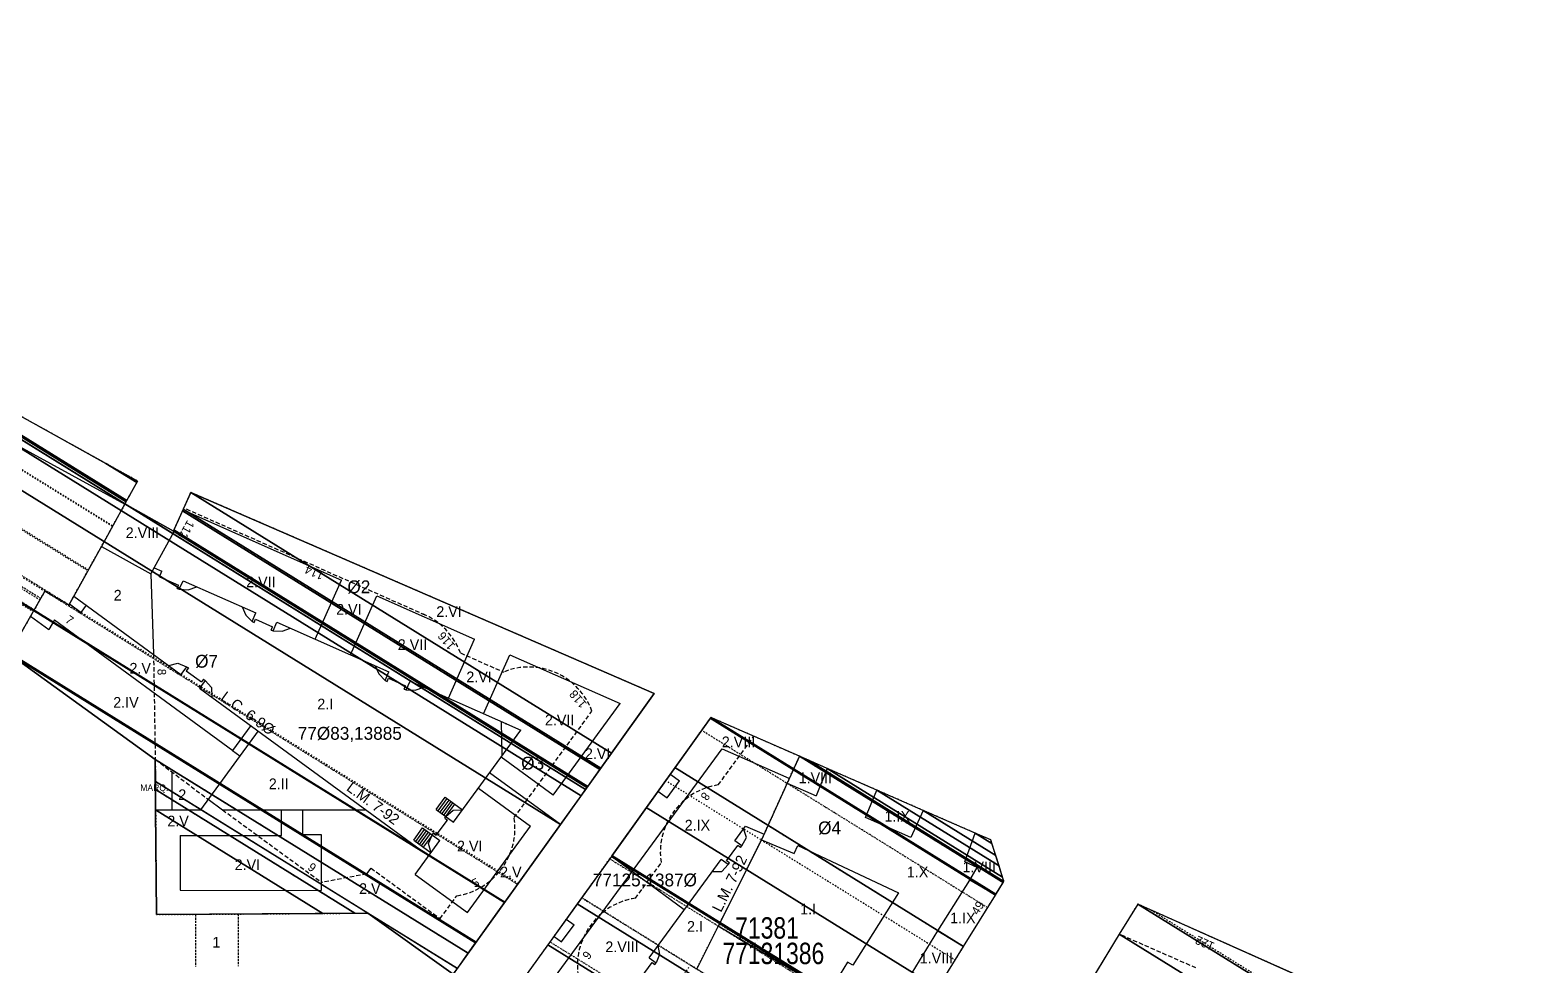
# Model space of a CAD drawing. Extents: x 676646 to 677304, y 613389 to 613969.
# Drawn here: x 677050.8 to 677224.8, y 613859.4 to 613968.6 of the extents above; entities that cross this region are included whole.
import ezdxf
from ezdxf.enums import TextEntityAlignment as Align

# ---------------------------------------------------------------- set-up
doc = ezdxf.new("R2010")
doc.units = 0
doc.header["$MEASUREMENT"] = 0
for name, pattern in [('DASHED', [0.75, 0.5, -0.25]), ('DOT', [0.25, 0, -0.25]), ('HIDDEN', [0.375, 0.25, -0.125])]:
    doc.linetypes.add(name, pattern=pattern)
doc.layers.get('0').update_dxf_attribs({"linetype": 'CONTINUOUS'})
for name, color, linetype in [('10', 7, 'CONTINUOUS'), ('11', 7, 'CONTINUOUS'), ('12', 7, 'CONTINUOUS'), ('13', 7, 'CONTINUOUS'), ('22', 7, 'CONTINUOUS'), ('25', 7, 'CONTINUOUS'), ('26', 7, 'CONTINUOUS'), ('27', 7, 'CONTINUOUS'), ('28', 7, 'CONTINUOUS'), ('31', 7, 'CONTINUOUS'), ('62', 7, 'CONTINUOUS'), ('8', 7, 'CONTINUOUS'), ('9', 7, 'CONTINUOUS'), ('CONSTRUCTION_CLASS', 7, 'CONTINUOUS')]:
    doc.layers.add(name, color=color, linetype=linetype)
doc.styles.get("Standard").update_dxf_attribs({"font": 'txt', "height": 0.2})

msp = doc.modelspace()

# ---------------------------------------------------------------- linework, layer by layer
at = {"color": 55, "linetype": 'DOT'}
msp.add_line((677061.87, 613913.24), (677063.35, 613915.91), dxfattribs=at)
at = {"layer": '10', "color": 215, "linetype": 'CONTINUOUS'}
for p, q in [((677016.12, 613942.11), (677059.64, 613917.97)), ((677059.64, 613917.97), (677063.35, 613915.91)), ((677063.35, 613915.91), (677061.87, 613913.24)), ((677067.52, 613910.05), (677069.55, 613914.58)), ((677069.55, 613914.58), (677123.69, 613891.08)), ((677061.87, 613913.24), (677067.52, 613910.05)), ((677065.41, 613883.4), (677048.36, 613895.72)), ((677123.69, 613891.08), (677112.74, 613875.79)), ((677130.28, 613888.3), (677118.68, 613872.07)), ((677140.64, 613883.76), (677130.28, 613888.3)), ((677065.45, 613877.5), (677065.41, 613883.4)), ((677143.9, 613882.33), (677140.64, 613883.76)), ((677149.7, 613879.8), (677143.9, 613882.33)), ((677155.1, 613877.44), (677149.7, 613879.8)), ((677065.54, 613865.26), (677065.45, 613877.5)), ((677161.18, 613874.78), (677155.1, 613877.44)), ((677112.74, 613875.79), (677100.21, 613858.3)), ((677163.01, 613873.98), (677161.18, 613874.78)), ((677164.53, 613869.14), (677163.01, 613873.98)), ((677118.68, 613872.07), (677107.64, 613856.7)), ((677163.54, 613867.54), (677164.53, 613869.14)), ((677159.81, 613861.52), (677163.54, 613867.54)), ((677090.25, 613865.43), (677065.54, 613865.26)), ((677100.21, 613858.3), (677090.25, 613865.43)), ((677180.16, 613866.49), (677178.01, 613862.97)), ((677208.02, 613854.05), (677180.16, 613866.49)), ((677178.01, 613862.97), (677172.87, 613854.57)), ((677156.81, 613856.68), (677159.81, 613861.52))]:
    msp.add_line(p, q, dxfattribs=at)
at = {"layer": '11', "color": 215, "linetype": 'CONTINUOUS'}
for p, q in [((677061.87, 613913.24), (677059.11, 613908.26)), ((677059.05, 613908.16), (677055.89, 613902.48)), ((677059.11, 613908.26), (677059.05, 613908.16)), ((677052.51, 613903.04), (677050.85, 613900.11)), ((677055.32, 613901.45), (677052.51, 613903.04)), ((677055.89, 613902.48), (677055.38, 613901.56)), ((677055.38, 613901.56), (677055.32, 613901.45)), ((677050.85, 613900.11), (677048.36, 613895.72)), ((677140.64, 613883.76), (677139.21, 613880.6)), ((677139.21, 613880.6), (677136.21, 613873.98)), ((677136.21, 613873.98), (677131.16, 613863.92)), ((677131.16, 613863.92), (677128.66, 613858.92)), ((677144.14, 613856.2), (677131.16, 613863.92))]:
    msp.add_line(p, q, dxfattribs=at)
at = {"layer": '12', "color": 15, "linetype": 'CONTINUOUS'}
for p, q in [((677014.48, 613939.17), (677061.84, 613913.19)), ((677068.81, 613912.46), (677087.16, 613904.33)), ((677064.88, 613905.06), (677067.61, 613910.02)), ((677059.11, 613908.26), (677064.88, 613905.06)), ((677065.27, 613905.77), (677066.19, 613905.37)), ((677064.88, 613905.06), (677065.2, 613895.67)), ((677065.9, 613904.72), (677066.19, 613905.37)), ((677065.9, 613904.72), (677068.14, 613903.73)), ((677067.98, 613903.36), (677068.14, 613903.73)), ((677068.2, 613903.26), (677068.65, 613904.27)), ((677068.65, 613904.27), (677077.16, 613900.51)), ((677084.1, 613897.43), (677087.16, 613904.33)), ((677055.89, 613902.48), (677068.41, 613893.32)), ((677067.98, 613903.36), (677068.2, 613903.26)), ((677068.2, 613903.26), (677069.25, 613903.21)), ((677069.25, 613903.21), (677070.25, 613903.57)), ((677088.22, 613895.61), (677091.28, 613902.51)), ((677091.28, 613902.51), (677102.71, 613897.45)), ((677055.38, 613901.56), (677056.75, 613900.55)), ((677056.75, 613900.55), (677057.37, 613901.4)), ((677075.56, 613901.21), (677075.97, 613900.25)), ((677075.97, 613900.25), (677076.71, 613899.49)), ((677076.71, 613899.49), (677077.16, 613900.51)), ((677050.85, 613900.11), (677052.98, 613898.55)), ((677053.62, 613899.69), (677052.98, 613898.55)), ((677053.62, 613899.69), (677074.46, 613884.44)), ((677076.71, 613899.49), (677076.94, 613899.39)), ((677076.94, 613899.39), (677077.1, 613899.76)), ((677077.1, 613899.76), (677079.11, 613898.86)), ((677078.95, 613898.5), (677079.11, 613898.86)), ((677078.95, 613898.5), (677079.18, 613898.4)), ((677079.18, 613898.4), (677079.62, 613899.42)), ((677079.62, 613899.42), (677092.7, 613893.62)), ((677080.23, 613898.36), (677081.22, 613898.71)), ((677079.18, 613898.4), (677080.23, 613898.36)), ((677099.65, 613890.54), (677102.71, 613897.45)), ((677103.76, 613888.72), (677106.82, 613895.62)), ((677106.82, 613895.62), (677119.72, 613889.91)), ((677067, 613894.35), (677068.05, 613894.63)), ((677068.05, 613894.63), (677069.07, 613894.21)), ((677069.07, 613894.21), (677068.41, 613893.32)), ((677069.27, 613894.07), (677069.03, 613893.74)), ((677069.03, 613893.74), (677070.81, 613892.44)), ((677069.07, 613894.21), (677069.27, 613894.07)), ((677091.1, 613894.33), (677091.51, 613893.37)), ((677091.51, 613893.37), (677092.25, 613892.61)), ((677092.25, 613892.61), (677092.7, 613893.62)), ((677071.24, 613892.62), (677070.59, 613891.72)), ((677070.59, 613891.72), (677097.36, 613872.13)), ((677071.04, 613892.77), (677070.81, 613892.44)), ((677071.04, 613892.77), (677071.24, 613892.62)), ((677071.24, 613892.62), (677071.97, 613891.8)), ((677071.97, 613891.8), (677072, 613890.69)), ((677092.25, 613892.61), (677092.48, 613892.51)), ((677092.48, 613892.51), (677092.64, 613892.87)), ((677092.64, 613892.87), (677094.65, 613891.98)), ((677094.49, 613891.61), (677094.65, 613891.98)), ((677094.49, 613891.61), (677094.72, 613891.51)), ((677094.72, 613891.51), (677095.17, 613892.53)), ((677094.72, 613891.51), (677095.76, 613891.5)), ((677095.17, 613892.53), (677108.09, 613886.8)), ((677095.76, 613891.5), (677096.77, 613891.82)), ((677111.89, 613879.2), (677119.72, 613889.91)), ((677077.43, 613886.72), (677070.68, 613877.5)), ((677076.58, 613887.34), (677074.44, 613884.42)), ((677100.25, 613876.08), (677108.09, 613886.8)), ((677105.81, 613887.82), (677105.88, 613883.78)), ((677111.63, 613857.34), (677131.61, 613884.64)), ((677131.61, 613884.64), (677139.41, 613881.19)), ((677074.44, 613884.42), (677075.29, 613883.8)), ((677111.89, 613879.2), (677105.79, 613883.66)), ((677067.33, 613881.94), (677067.33, 613877.5)), ((677112.74, 613875.79), (677104.46, 613881.84)), ((677125.61, 613881.64), (677126.64, 613880.9)), ((677143.9, 613882.33), (677142.61, 613879.15)), ((677103.15, 613880.04), (677109.24, 613875.58)), ((677124.11, 613879.69), (677125.18, 613878.91)), ((677125.18, 613878.91), (677126.64, 613880.9)), ((677139.21, 613880.6), (677142.61, 613879.15)), ((677148.36, 613876.61), (677149.7, 613879.8)), ((677071.58, 613878.73), (677073.26, 613877.5)), ((677098.23, 613877.56), (677099.27, 613878.97)), ((677098.23, 613877.56), (677100.25, 613876.08)), ((677098.46, 613877.4), (677099.49, 613878.81)), ((677098.69, 613877.23), (677099.72, 613878.64)), ((677098.91, 613877.06), (677099.95, 613878.48)), ((677099.14, 613876.9), (677100.17, 613878.31)), ((677099.27, 613878.97), (677101.28, 613877.5)), ((677099.36, 613876.73), (677100.4, 613878.15)), ((677065.45, 613877.5), (677070.68, 613877.5)), ((677073.26, 613877.5), (677090.04, 613877.49)), ((677080.14, 613874.49), (677080.14, 613877.49)), ((677082.64, 613874.61), (677082.64, 613877.49)), ((677098.23, 613874.53), (677099.53, 613876.3)), ((677099.21, 613876.54), (677099.36, 613876.74)), ((677099.21, 613876.54), (677099.53, 613876.3)), ((677099.36, 613876.74), (677100.19, 613877.46)), ((677100.19, 613877.46), (677101.28, 613877.5)), ((677153.65, 613874.27), (677148.36, 613876.61)), ((677155.1, 613877.44), (677153.65, 613874.27)), ((677068.31, 613874.5), (677080.14, 613874.49)), ((677068.31, 613874.5), (677068.31, 613868.1)), ((677082.64, 613874.61), (677084.79, 613874.61)), ((677084.79, 613874.61), (677084.79, 613868.09)), ((677095.61, 613873.97), (677096.64, 613875.38)), ((677095.83, 613873.81), (677096.87, 613875.22)), ((677096.06, 613873.64), (677097.09, 613875.05)), ((677096.28, 613873.47), (677097.32, 613874.89)), ((677096.51, 613873.31), (677097.54, 613874.72)), ((677096.64, 613875.38), (677098.66, 613873.91)), ((677096.74, 613873.14), (677097.77, 613874.56)), ((677097.33, 613873.56), (677097.76, 613874.56)), ((677097.76, 613874.56), (677097.91, 613874.76)), ((677097.91, 613874.76), (677098.23, 613874.53)), ((677101.86, 613865.5), (677109.24, 613875.58)), ((677133.1, 613873.9), (677134.35, 613875.61)), ((677133.92, 613873.3), (677134.46, 613874.26)), ((677134.46, 613874.26), (677134.13, 613875.31)), ((677134.35, 613875.61), (677136.51, 613874.65)), ((677159.96, 613871.41), (677161.18, 613874.78)), ((677095.61, 613873.97), (677097.62, 613872.49)), ((677095.77, 613869.95), (677098.66, 613873.91)), ((677097.62, 613872.49), (677097.33, 613873.56)), ((677132.14, 613871.56), (677133.44, 613873.33)), ((677133.92, 613873.3), (677133.1, 613873.9)), ((677133.77, 613873.1), (677133.44, 613873.33)), ((677133.77, 613873.1), (677133.92, 613873.3)), ((677136.21, 613873.98), (677140.04, 613872.41)), ((677140.04, 613872.41), (677140.47, 613873.34)), ((677140.47, 613873.34), (677152.2, 613867.81)), ((677090.1, 613870.01), (677090.61, 613870.69)), ((677121.11, 613870.3), (677118.68, 613872.07)), ((677123.1, 613860.23), (677131.5, 613871.71)), ((677132.32, 613871.12), (677131.5, 613871.71)), ((677131.57, 613870.31), (677132.32, 613871.12)), ((677132.47, 613871.32), (677132.14, 613871.56)), ((677132.32, 613871.12), (677132.47, 613871.32)), ((677161.39, 613870.77), (677159.96, 613871.41)), ((677160.54, 613869.28), (677161.39, 613870.77)), ((677095.77, 613869.95), (677101.86, 613865.5)), ((677127.2, 613865.83), (677121.11, 613870.3)), ((677130.47, 613870.3), (677131.57, 613870.31)), ((677156.82, 613863.35), (677160.54, 613869.28)), ((677163.54, 613867.54), (677160.54, 613869.28)), ((677068.31, 613868.1), (677084.79, 613868.09)), ((677152.2, 613867.81), (677146.89, 613859.35)), ((677112.86, 613862.08), (677114.32, 613864.06)), ((677113.39, 613864.73), (677114.32, 613864.06)), ((677112.01, 613862.69), (677112.86, 613862.08)), ((677153.83, 613858.46), (677156.82, 613863.35)), ((677156.82, 613863.35), (677159.81, 613861.52)), ((677123.1, 613860.23), (677123.92, 613859.64)), ((677124.3, 613860.61), (677123.92, 613859.64)), ((677124.12, 613861.65), (677124.3, 613860.61)), ((677122.15, 613857.9), (677123.44, 613859.67)), ((677123.44, 613859.67), (677123.77, 613859.44)), ((677123.77, 613859.44), (677123.92, 613859.64)), ((677146.28, 613859.72), (677144.14, 613856.2)), ((677146.89, 613859.35), (677146.28, 613859.72))]:
    msp.add_line(p, q, dxfattribs=at)
at = {"layer": '12', "color": 15, "linetype": 'DASHED'}
for p, q in [((677069.02, 613912.65), (677096.92, 613900.28)), ((677065.2, 613895.67), (677065.41, 613883.4)), ((677101.05, 613895.83), (677106.08, 613893.6)), ((677107.32, 613876.59), (677116.41, 613889.02)), ((677131.17, 613880.41), (677135.34, 613886.11)), ((677065.41, 613883.4), (677071.58, 613878.73)), ((677073.26, 613877.5), (677084.85, 613869.02)), ((677090.61, 613870.69), (677098.68, 613864.79)), ((677121.49, 613867.18), (677124.5, 613871.29)), ((677090.1, 613870.01), (677084.85, 613869.02)), ((677098.68, 613864.79), (677100.64, 613867.47)), ((677186.96, 613859.03), (677178.01, 613862.97))]:
    msp.add_line(p, q, dxfattribs=at)
for centre, radius, start, end in [((677093.56, 613893.02), 8, 20.5165, 67.0628), ((677109.04, 613886.33), 7.85, 20.0611, 112.1512), ((677132.34, 613872.56), 7.94, 98.4196, 189.1834), ((677099.45, 613875.35), 7.97, 278.6331, 8.9627), ((677122.68, 613859.3), 7.97, 98.636, 188.97)]:
    msp.add_arc(centre, radius, start, end, dxfattribs=at)
at = {"layer": '12', "color": 15, "linetype": 'CONTINUOUS'}
msp.add_point((677106.41, 613887.55), dxfattribs=at)
at = {"layer": '8', "color": 15, "linetype": 'HIDDEN'}
for p, q in [((677070.11, 613865.29), (677070.1, 613859.22)), ((677075.1, 613865.33), (677075.1, 613859.25))]:
    msp.add_line(p, q, dxfattribs=at)

# ---------------------------------------------------------------- texts
at = {"layer": '13', "color": 15, "linetype": 'CONTINUOUS'}
for s, height, p in [('2.VIII', 1.25, (677063.91, 613909.88)), ('2.VII', 1.25, (677077.74, 613904.14)), ('2', 1.25, (677061.02, 613902.58)), ('2.VI', 1.25, (677088.02, 613900.93)), ('2.VI', 1.25, (677099.72, 613900.67)), ('2.VII', 1.25, (677095.45, 613896.81)), ('2.V', 1.25, (677063.65, 613894.05)), ('2.VI', 1.25, (677103.23, 613893.04)), ('2.IV', 1.25, (677061.98, 613890.06)), ('2.I', 1.25, (677085.26, 613889.87)), ('2.VII', 1.25, (677112.64, 613888)), ('2.VI', 1.25, (677117.08, 613884.07)), ('2.VIII', 1.25, (677133.53, 613885.45)), ('2.II', 1.25, (677079.83, 613880.55)), ('1.VIII', 1.25, (677142.51, 613881.24)), ('MARQ.', 0.75, (677065.3, 613879.99)), ('2', 1.25, (677068.56, 613879.27)), ('2.V', 1.25, (677068.07, 613876.2)), ('2.IX', 1.25, (677128.73, 613875.72)), ('1.IX', 1.25, (677152.07, 613876.76)), ('2.VI', 1.25, (677102.14, 613873.27)), ('2.VI', 1.25, (677076.17, 613871.1)), ('2.V', 1.25, (677106.94, 613870.24)), ('1.X', 1.25, (677154.45, 613870.24)), ('1.VIII', 1.25, (677161.65, 613870.83)), ('2.V', 1.25, (677090.47, 613868.31)), ('1.I', 1.25, (677141.67, 613865.91)), ('1.IX', 1.25, (677159.74, 613864.87)), ('2.I', 1.25, (677128.45, 613863.89)), ('2.VIII', 1.25, (677119.93, 613861.51)), ('1.VIII', 1.25, (677156.65, 613860.19))]:
    msp.add_text(s, height=height, dxfattribs=at).set_placement(p, align=Align.MIDDLE)
at = {"layer": '22', "color": 7, "linetype": 'CONTINUOUS'}
for s, rotation, p in [('112', 240.9545, (677069.07, 613910.2)), ('114', 156.0279, (677083.98, 613905.21)), ('7', 324.9271, (677055.4, 613899.68)), ('116', 130.1316, (677099.41, 613897.23)), ('8', 270.3371, (677066.17, 613893.6)), ('118', 130.1316, (677114.78, 613890.43)), ('8', 233.7303, (677129.66, 613879.07)), ('9', 323.0053, (677083.72, 613870.79)), ('5', 26.1543, (677102.83, 613868.97)), ('49', 58.2222, (677161.47, 613866.05)), ('122', 155.9384, (677187.99, 613861.91)), ('6', 233.7303, (677115.85, 613860.52))]:
    msp.add_text(s, height=1, rotation=rotation, dxfattribs=at).set_placement(p, align=Align.MIDDLE)
at = {"layer": '25', "color": 215, "linetype": 'CONTINUOUS', "width": 0.8}
msp.add_text('71381', height=2.5, dxfattribs=at).set_placement((677136.86, 613863.71), align=Align.MIDDLE)
at = {"layer": '26', "color": 215, "linetype": 'CONTINUOUS', "width": 0.8}
msp.add_text('77131386', height=2.5, dxfattribs=at).set_placement((677137.6, 613860.73), align=Align.MIDDLE)
at = {"layer": '26', "color": 215, "linetype": 'CONTINUOUS'}
msp.add_text('O', height=0.1, dxfattribs=at).set_placement((677135.71, 613862.32), align=Align.MIDDLE)
at = {"layer": '27', "color": 215, "linetype": 'CONTINUOUS'}
for s, p in [('%%c2', (677089.19, 613903.56)), ('%%c7', (677071.4, 613894.86)), ('%%c3', (677109.49, 613882.96)), ('%%c4', (677144.17, 613875.4))]:
    msp.add_text(s, height=1.5, dxfattribs=at).set_placement(p, align=Align.MIDDLE)
at = {"layer": '28', "color": 215, "linetype": 'CONTINUOUS'}
for s, p in [('77%%c83,13885', (677088.13, 613886.33)), ('77125,1387%%c', (677122.6, 613869.2))]:
    msp.add_text(s, height=1.5, dxfattribs=at).set_placement(p, align=Align.MIDDLE)
at = {"layer": '31', "color": 15, "linetype": 'CONTINUOUS'}
for s, rotation, p in [('L.C. 6-9%%c', 323.7302, (677076.24, 613888.79)), ('L.M. 7-92', 323.7302, (677090.86, 613878.27)), ('L.M. 7-92', 64.0234, (677132.48, 613868.9))]:
    msp.add_text(s, height=1.25, rotation=rotation, dxfattribs=at).set_placement(p, align=Align.MIDDLE)
at = {"layer": '9', "color": 15, "linetype": 'CONTINUOUS'}
msp.add_text('1', height=1.25, dxfattribs=at).set_placement((677072.54, 613862.04), align=Align.MIDDLE)

# ---------------------------------------------------------------- meshes
at = {"color": 7, "linetype": 'DOT'}
mesh = msp.add_polyface(dxfattribs=at)
corners = [(677029.9, 613865.02), (676969.46, 613905.39), (677031.12, 613867.16), (676971.95, 613909.65), (677033.58, 613871.44), (676974.33, 613908.26), (677033.61, 613871.51), (676976.03, 613910.37), (677034.95, 613873.84), (676979.65, 613908.32), (677035.03, 613873.98), (676992.61, 613930.29), (677047.71, 613896.13), (677048.36, 613895.72), (676992.67, 613930.39), (677047.77, 613896.23), (677048.42, 613895.82), (677007.04, 613928.01), (676995.49, 613935.17), (677051.16, 613900.65), (677011.09, 613925.78), (677007.16, 613928.22), (676995.61, 613935.38), (677051.28, 613900.86), (677011.72, 613926.95), (677007.8, 613929.38), (676996.29, 613936.52), (677051.94, 613902.02), (677011.82, 613927.14), (677007.91, 613929.57), (677052.04, 613902.2), (677012.27, 613927.98), (677052.51, 613903.04), (677012.34, 613928.1), (677055.32, 613901.45), (677014.48, 613932.11), (677057.53, 613905.43), (677010.46, 613934.61), (677014.53, 613932.21), (677057.58, 613905.52), (677010.52, 613934.7), (677014.53, 613932.21), (677060.41, 613910.61), (677013.57, 613939.66), (677060.44, 613910.67), (677014.48, 613939.17), (677061.87, 613913.24), (677015.91, 613941.73), (677062.08, 613913.62), (677016.12, 613942.11), (677063.25, 613915.73), (677059.64, 613917.97), (677063.35, 613915.91)]
mesh.append_faces([[corners[k] for k in face] for face in [(0, 0, 2, 1), (1, 2, 4, 3), (3, 4, 6, 5), (5, 6, 8, 7), (7, 8, 10, 9), (9, 10, 12, 11), (11, 12, 15, 14), (13, 13, 16, 15), (14, 16, 19, 18), (18, 17, 21, 22), (17, 19, 23, 20), (22, 21, 25, 26), (20, 23, 27, 24), (26, 25, 29, 29), (24, 27, 30, 28), (28, 30, 32, 31), (31, 32, 34, 33), (33, 34, 36, 35), (37, 37, 38, 40), (35, 36, 39, 41), (40, 39, 42, 43), (43, 42, 44, 45), (45, 44, 46, 47), (47, 46, 48, 49), (49, 48, 50, 51), (51, 50, 52, 52)]], dxfattribs={"vtx0": -1, "vtx2": -1, "color": 7})
mesh = msp.add_polyface(dxfattribs=at)
corners = [(677065.54, 613865.26), (677084.98, 613865.4), (677065.45, 613877.5), (677100.21, 613858.3), (677088.72, 613865.42), (677065.43, 613879.86), (677100.69, 613858.96), (677090.25, 613865.43), (677065.43, 613880.82), (677101.96, 613860.74), (677065.41, 613883.4), (677048.36, 613895.72), (677102.83, 613861.95), (677048.36, 613895.72), (677052.51, 613903.04), (677107.73, 613868.8), (677055.32, 613901.45), (677107.81, 613868.91), (677059.43, 613908.84), (677112.74, 613875.79), (677061.87, 613913.24), (677115.67, 613879.88), (677067.52, 613910.05), (677115.82, 613880.1), (677069.55, 613914.58), (677118.69, 613884.11), (677123.69, 613891.08)]
mesh.append_faces([[corners[k] for k in face] for face in [(0, 0, 1, 2), (2, 1, 4, 5), (5, 4, 7, 8), (3, 3, 6, 7), (8, 6, 9, 10), (10, 9, 12, 13), (11, 12, 15, 14), (14, 15, 17, 16), (16, 17, 19, 18), (18, 19, 21, 20), (20, 21, 23, 22), (22, 23, 25, 24), (24, 25, 26, 26)]], dxfattribs={"vtx0": -1, "vtx2": -1, "color": 7})
mesh = msp.add_polyface(dxfattribs=at)
corners = [(677118.05, 613845.63), (677105.98, 613854.39), (677118.69, 613846.51), (677107.18, 613856.06), (677119.91, 613848.17), (677107.64, 613856.7), (677120.38, 613848.8), (677111.5, 613862.08), (677124.3, 613854.14), (677115.2, 613867.23), (677127.91, 613859.35), (677115.22, 613867.25), (677128.66, 613858.92), (677118.47, 613871.79), (677131.16, 613863.92), (677118.68, 613872.07), (677131.32, 613864.24), (677125.01, 613880.92), (677136.21, 613873.98), (677129.21, 613886.8), (677139.21, 613880.6), (677130.28, 613888.3), (677139.98, 613882.29), (677130.28, 613888.3), (677140.64, 613883.76)]
mesh.append_faces([[corners[k] for k in face] for face in [(0, 0, 2, 1), (1, 2, 4, 3), (3, 4, 6, 5), (5, 6, 8, 7), (7, 8, 10, 9), (9, 10, 12, 11), (11, 12, 14, 13), (13, 14, 16, 15), (15, 16, 18, 17), (17, 18, 20, 19), (19, 20, 22, 21), (23, 22, 24, 24)]], dxfattribs={"vtx0": -1, "vtx2": -1, "color": 7})
mesh = msp.add_polyface(dxfattribs=at)
corners = [(677136.98, 613831.76), (677135.55, 613832.81), (677137.18, 613831.8), (677130.28, 613836.67), (677137.93, 613831.92), (677126.06, 613839.76), (677138.53, 613832.03), (677120.74, 613843.66), (677139.29, 613832.16), (677118.05, 613845.63), (677139.67, 613832.22), (677118.05, 613845.63), (677141.9, 613832.61), (677118.94, 613846.84), (677142.72, 613833.93), (677119.86, 613848.1), (677142.76, 613834), (677119.91, 613848.17), (677146.44, 613839.94), (677124.06, 613853.81), (677146.65, 613840.28), (677124.3, 613854.14), (677149.52, 613844.92), (677127.4, 613858.63), (677149.99, 613845.66), (677127.91, 613859.35), (677150, 613845.69), (677128.66, 613858.92), (677152.93, 613850.42), (677131.16, 613863.92), (677153.08, 613850.66), (677144.14, 613856.2), (677153.08, 613850.66), (677144.49, 613855.99), (677153.15, 613850.77), (677150.21, 613852.59), (677153.18, 613850.82)]
mesh.append_faces([[corners[k] for k in face] for face in [(0, 0, 2, 1), (1, 2, 4, 3), (3, 4, 6, 5), (5, 6, 8, 7), (7, 8, 10, 9), (11, 10, 12, 13), (13, 12, 14, 15), (15, 14, 16, 17), (17, 16, 18, 19), (19, 18, 20, 21), (21, 20, 22, 23), (23, 22, 24, 25), (25, 24, 26, 27), (27, 26, 28, 29), (29, 28, 30, 31), (31, 30, 32, 33), (33, 32, 34, 35), (35, 34, 36, 36)]], dxfattribs={"vtx0": -1, "vtx2": -1, "color": 7})
at = {"layer": '62', "color": 7, "linetype": 'CONTINUOUS'}
mesh = msp.add_polyface(dxfattribs=at)
corners = [(677029.9, 613865.02), (677030.72, 613866.46), (676989.23, 613892.19), (676939.9, 613922.77), (677031.12, 613867.16), (676969.46, 613905.39), (676940.33, 613923.45), (677065.54, 613865.26), (677039.34, 613881.5), (676949.14, 613937.42), (677084.98, 613865.4), (677065.45, 613877.5), (677044.49, 613890.5), (676954.67, 613946.19), (677100.21, 613858.3), (677088.72, 613865.42), (677065.43, 613879.86), (677045.48, 613892.23), (676955.74, 613947.87), (677100.69, 613858.96), (677090.25, 613865.43), (677065.43, 613880.82), (677045.89, 613892.94), (676956.17, 613948.56), (677101.96, 613860.74), (677065.41, 613883.4), (677046.97, 613894.83), (676957.33, 613950.4), (677102.83, 613861.95), (677048.36, 613895.72), (677047.71, 613896.13), (676958.13, 613951.67), (677102.9, 613862.05), (677047.77, 613896.23), (676958.19, 613951.77), (677106.21, 613866.67), (676961.22, 613956.57), (676962.73, 613955.63), (677106.25, 613866.73), (676961.26, 613956.63), (676962.77, 613955.69), (677112.74, 613875.79), (676968.64, 613965.13), (677115.14, 613879.14), (676970.82, 613968.62), (677061.87, 613913.24), (677115.67, 613879.88), (677001.59, 613950.62), (677062, 613913.47), (677067.52, 613910.05), (677115.82, 613880.1), (677010.52, 613945.39), (677016.12, 613942.11), (677062.08, 613913.62), (677067.59, 613910.2), (677115.92, 613880.23), (677016.12, 613942.11), (677059.64, 613917.97), (677063.25, 613915.73), (677068.59, 613912.43), (677117.33, 613882.2), (677063.35, 613915.91), (677068.67, 613912.61), (677117.45, 613882.37), (677069.55, 613914.58), (677118.69, 613884.11), (677123.69, 613891.08)]
mesh.append_faces([[corners[k] for k in face] for face in [(0, 0, 1, 2), (3, 3, 5, 6), (2, 1, 4, 5), (6, 4, 8, 9), (9, 8, 12, 13), (7, 7, 10, 11), (13, 12, 17, 18), (11, 10, 15, 16), (18, 17, 22, 23), (16, 15, 20, 21), (14, 14, 19, 20), (23, 22, 26, 27), (21, 19, 24, 25), (27, 26, 30, 31), (25, 24, 28, 29), (31, 30, 33, 34), (29, 28, 32, 33), (34, 32, 35, 36), (36, 37, 39, 39), (37, 35, 38, 40), (40, 38, 41, 42), (42, 41, 43, 44), (44, 43, 46, 47), (47, 45, 48, 51), (45, 46, 50, 49), (51, 48, 53, 56), (49, 50, 55, 54), (52, 53, 58, 57), (54, 55, 60, 59), (57, 58, 61, 61), (59, 60, 63, 62), (62, 63, 65, 64), (64, 65, 66, 66)]], dxfattribs={"vtx0": -1, "vtx2": -1, "color": 7})
mesh = msp.add_polyface(dxfattribs=at)
corners = [(677136.98, 613831.76), (677135.55, 613832.81), (677137.18, 613831.8), (677130.28, 613836.67), (677137.93, 613831.92), (677126.06, 613839.76), (677138.53, 613832.03), (677120.74, 613843.66), (677139.29, 613832.16), (677118.05, 613845.63), (677139.67, 613832.22), (677105.98, 613854.39), (677141.28, 613832.5), (677105.98, 613854.39), (677141.9, 613832.61), (677106.22, 613854.73), (677142.72, 613833.93), (677107.13, 613855.99), (677143.17, 613834.67), (677107.64, 613856.7), (677146.44, 613839.94), (677111.26, 613861.74), (677149.52, 613844.92), (677114.69, 613866.51), (677153.12, 613850.72), (677118.68, 613872.07), (677153.18, 613850.82), (677118.75, 613872.17), (677156.81, 613856.68), (677122.76, 613877.78), (677159.81, 613861.52), (677126.09, 613882.43), (677163.54, 613867.54), (677130.21, 613888.2), (677163.6, 613867.65), (677130.28, 613888.3), (677164.44, 613869), (677140.64, 613883.76), (677164.53, 613869.14), (677141.69, 613883.3), (677164.37, 613869.64), (677143.9, 613882.33), (677163.96, 613870.96), (677149.7, 613879.8), (677163.57, 613872.18), (677155.1, 613877.44), (677163.14, 613873.56), (677161.18, 613874.78), (677163.01, 613873.98)]
mesh.append_faces([[corners[k] for k in face] for face in [(0, 0, 2, 1), (1, 2, 4, 3), (3, 4, 6, 5), (5, 6, 8, 7), (7, 8, 10, 9), (9, 10, 12, 11), (13, 12, 14, 15), (15, 14, 16, 17), (17, 16, 18, 19), (19, 18, 20, 21), (21, 20, 22, 23), (23, 22, 24, 25), (25, 24, 26, 27), (27, 26, 28, 29), (29, 28, 30, 31), (31, 30, 32, 33), (33, 32, 34, 35), (35, 34, 36, 37), (37, 36, 38, 39), (39, 38, 40, 41), (41, 40, 42, 43), (43, 42, 44, 45), (45, 44, 46, 47), (47, 46, 48, 48)]], dxfattribs={"vtx0": -1, "vtx2": -1, "color": 7})
mesh = msp.add_polyface(dxfattribs=at)
corners = [(677184.52, 613795.69), (677174.18, 613803.58), (677186.54, 613795.92), (677166.68, 613809.23), (677187.9, 613796.07), (677161.96, 613812.78), (677188.22, 613796.5), (677156.56, 613816.85), (677188.59, 613797), (677154.27, 613818.58), (677188.74, 613797.21), (677153.84, 613823.54), (677191.13, 613800.42), (677153.84, 613823.54), (677195.03, 613805.69), (677157.27, 613829.1), (677195.49, 613806.31), (677157.67, 613829.75), (677200.15, 613812.58), (677161.76, 613836.38), (677201.26, 613814.07), (677162.73, 613837.97), (677201.55, 613814.46), (677162.98, 613838.38), (677205.17, 613819.33), (677166.13, 613843.53), (677207.29, 613822.18), (677167.98, 613846.56), (677207.78, 613822.84), (677168.4, 613847.25), (677211.45, 613827.78), (677171.6, 613852.49), (677212.91, 613829.74), (677172.87, 613854.57), (677213.63, 613830.71), (677173.5, 613855.59), (677218.71, 613837.73), (677178.01, 613862.97), (677221.13, 613841.09), (677180.16, 613866.49), (677223.54, 613844.42), (677208.02, 613854.05), (677224.83, 613846.21)]
mesh.append_faces([[corners[k] for k in face] for face in [(0, 0, 2, 1), (1, 2, 4, 3), (3, 4, 6, 5), (5, 6, 8, 7), (7, 8, 10, 9), (9, 10, 12, 11), (13, 12, 14, 15), (15, 14, 16, 17), (17, 16, 18, 19), (19, 18, 20, 21), (21, 20, 22, 23), (23, 22, 24, 25), (25, 24, 26, 27), (27, 26, 28, 29), (29, 28, 30, 31), (31, 30, 32, 33), (33, 32, 34, 35), (35, 34, 36, 37), (37, 36, 38, 39), (39, 38, 40, 41), (41, 40, 42, 42)]], dxfattribs={"vtx0": -1, "vtx2": -1, "color": 7})
at = {"layer": 'CONSTRUCTION_CLASS', "color": 7, "linetype": 'DOT'}
mesh = msp.add_polyface(dxfattribs=at)
corners = [(677131.16, 613863.92), (677131.16, 613863.92), (677144.14, 613856.2), (677131.29, 613864.17), (677144.49, 613855.99), (677131.29, 613864.18), (677150.21, 613852.59), (677131.35, 613864.29), (677153.18, 613850.82), (677131.38, 613864.35), (677156.81, 613856.68), (677134.47, 613870.52), (677158.84, 613859.95), (677136.21, 613873.98), (677159.81, 613861.52), (677136.98, 613875.68), (677162.63, 613866.08), (677139.21, 613880.6), (677163.54, 613867.54), (677139.92, 613882.18), (677164.44, 613869), (677140.64, 613883.76), (677164.53, 613869.14), (677141.69, 613883.3), (677164.37, 613869.64), (677143.9, 613882.33), (677163.96, 613870.96), (677149.7, 613879.8), (677163.57, 613872.18), (677155.1, 613877.44), (677163.14, 613873.56), (677161.18, 613874.78), (677163.01, 613873.98)]
mesh.append_faces([[corners[k] for k in face] for face in [(0, 1, 2, 3), (3, 2, 4, 5), (5, 4, 6, 7), (7, 6, 8, 9), (9, 8, 10, 11), (11, 10, 12, 13), (13, 12, 14, 15), (15, 14, 16, 17), (17, 16, 18, 19), (19, 18, 20, 21), (21, 20, 22, 23), (23, 22, 24, 25), (25, 24, 26, 27), (27, 26, 28, 29), (29, 28, 30, 31), (31, 30, 32, 32)]], dxfattribs={"vtx0": -1, "vtx2": -1, "color": 7})
mesh = msp.add_polyface(dxfattribs=at)
corners = [(677172.87, 613854.57), (677172.87, 613854.57), (677176.55, 613852.37), (677172.91, 613854.63), (677180.64, 613849.93), (677172.95, 613854.7), (677187.57, 613845.79), (677173.02, 613854.81), (677188.06, 613846.61), (677173.52, 613855.63), (677190.76, 613845.4), (677173.72, 613855.97), (677194.36, 613843.79), (677174, 613856.41), (677198.38, 613841.98), (677174.3, 613856.91), (677201.88, 613840.41), (677174.57, 613857.34), (677204.61, 613846.48), (677178.01, 613862.97), (677206.32, 613850.27), (677180.16, 613866.49), (677206.41, 613850.48), (677181.71, 613865.8), (677208.02, 613854.05)]
mesh.append_faces([[corners[k] for k in face] for face in [(0, 1, 2, 3), (3, 2, 4, 5), (5, 4, 6, 7), (7, 6, 8, 9), (9, 8, 10, 11), (11, 10, 12, 13), (13, 12, 14, 15), (15, 14, 16, 17), (17, 16, 18, 19), (19, 18, 20, 21), (21, 20, 22, 23), (23, 22, 24, 24)]], dxfattribs={"vtx0": -1, "vtx2": -1, "color": 7})

doc.saveas('drawing.dxf')
